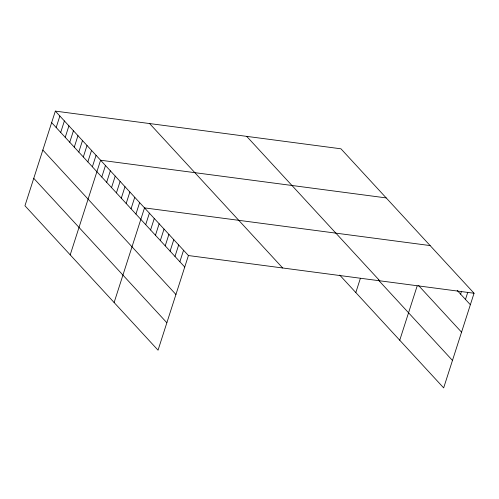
<?xml version="1.0" encoding="UTF-8"?>
<svg xmlns="http://www.w3.org/2000/svg" width="499" height="499" viewBox="0 0 499 499"><rect width="100%" height="100%" fill="white"/><g stroke="black" fill="none" stroke-linecap="round" stroke-linejoin="round"><path stroke-width="0.75" d="M55.339 111.115L24.95 205.756L158.046 350.192L188.429 255.544L55.339 111.115L340.954 148.808L474.05 293.244L443.661 387.885L339.732 275.105M56.175 127.519L59.861 116.024M60.697 132.428L64.39 120.933M65.226 137.337L68.912 125.848M69.748 142.246L73.44 130.757M74.276 147.161L77.963 135.666M78.798 152.07L82.491 140.575M83.321 156.979L87.013 145.49M87.849 161.888L91.542 150.399M92.371 166.803L96.064 155.308M70.203 254.864L100.586 160.223L386.207 197.916M101.777 177.008L105.47 165.518M106.661 182.303L110.348 170.814M111.539 187.599L115.232 176.11M116.417 192.895L120.109 181.405M121.301 198.19L124.987 186.701M126.178 203.486L129.871 191.996M131.062 208.782L134.749 197.292M135.94 214.077L139.633 202.588M114.121 302.525L144.51 207.883L430.132 245.577M145.702 224.669L149.388 213.179M150.579 229.964L154.272 218.475M155.457 235.26L159.15 223.77M160.341 240.555L164.028 229.066M165.219 245.851L168.912 234.362M170.103 251.147L173.789 239.657M174.981 256.449L178.673 244.953M179.858 261.744L183.551 250.249M355.818 292.564L360.34 278.492M399.743 340.224L417.164 285.964M460.602 294.142L461.525 291.273M465.48 299.437L467.788 292.258M188.429 255.544L474.05 293.244M457.184 290.437L470.357 304.733M418.605 285.571L461.55 332.172M246.699 136.37L379.795 280.8M378.298 279.951L452.474 360.446M149.594 123.552L282.683 267.982M51.647 122.604L184.742 267.04M42.839 150.043L175.929 294.479M33.757 178.318L166.853 322.747"/></g></svg>
